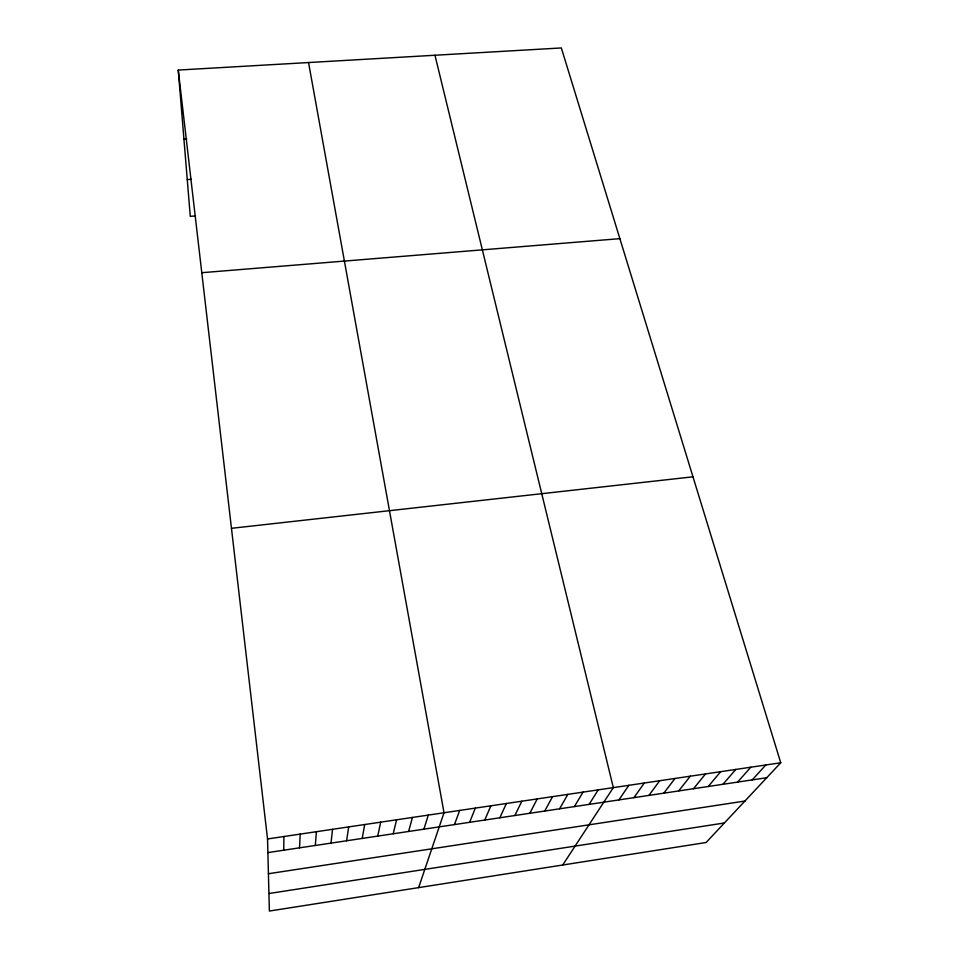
<?xml version="1.0" encoding="UTF-8"?>
<svg xmlns="http://www.w3.org/2000/svg" width="959" height="959" viewBox="0 0 959 959"><rect width="100%" height="100%" fill="white"/><g stroke="black" fill="none" stroke-linecap="round" stroke-linejoin="round"><path stroke-width="1.44" d="M283.756 850.201L283.888 836.536M299.556 847.828L300.179 834.114M315.307 845.466L316.398 831.705M330.999 843.117L332.569 829.307M346.631 840.767L348.668 826.91M362.202 838.43L364.708 824.536M377.726 836.104L380.687 822.163M393.178 833.779L396.606 819.801M408.582 831.465L412.466 817.44M423.938 829.163L428.277 815.09M418.615 887.626L444.017 812.752L308.546 62.539M454.458 824.584L459.697 810.427M469.646 822.307L475.316 808.113M484.763 820.041L490.876 805.8M499.831 817.775L506.388 803.498M514.851 815.522L521.84 801.209M529.812 813.28L537.232 798.919M544.724 811.038L552.564 796.641M559.577 808.809L567.836 794.376M574.369 806.591L583.06 792.11M589.126 804.373L598.224 789.856M562.729 865.006L613.328 787.615L434.966 55.25M618.903 799.914L628.84 785.313M633.935 797.648L644.292 783.024M648.907 795.407L659.684 780.734M663.82 793.165L675.016 778.456M678.684 790.935L690.288 776.191M693.501 788.718L705.512 773.937M708.257 786.5L720.665 771.683M722.954 784.294L735.769 769.442M737.615 782.088L750.825 767.2M752.204 779.907L765.809 764.982M780.746 762.765L706.112 842.505L269.371 911.05L267.537 838.957L178.254 70.067L561.339 47.95L780.746 762.765L267.537 838.957M268.928 893.524L724.393 822.978M268.424 873.733L744.927 801.041M267.885 852.587L766.744 777.725M231.467 528.313L692.985 476.815M201.786 272.704L619.874 238.647M195.564 215.943L190.278 216.338L178.254 70.067M187.257 179.597L191.356 179.309M183.924 139.031L186.753 138.851"/></g></svg>
